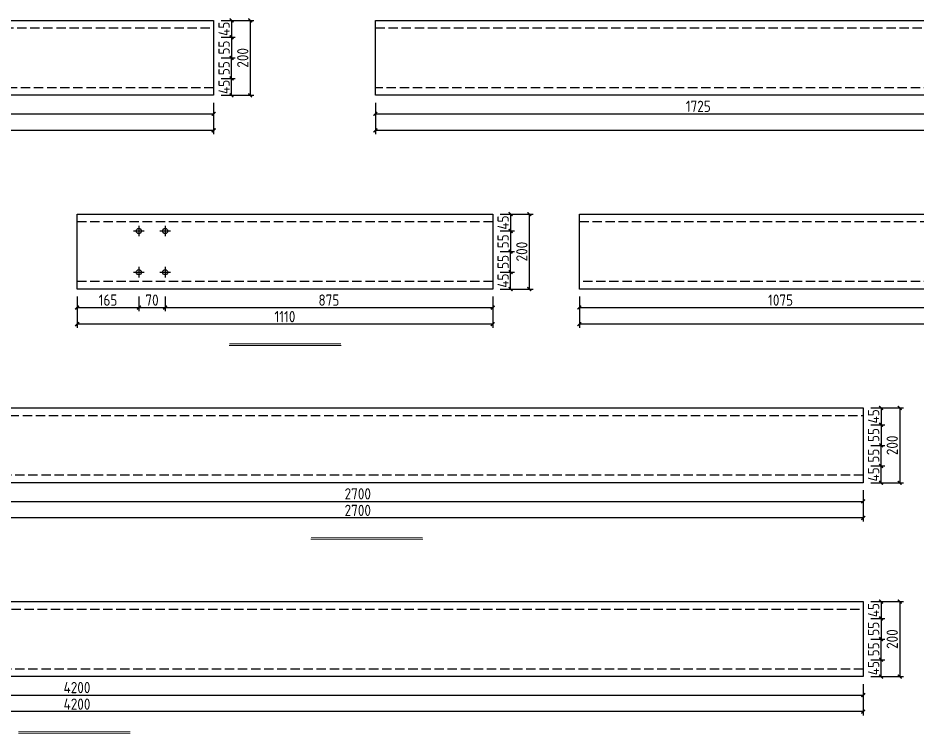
# Model space of a CAD drawing. Extents: x -196983 to 471790, y -783661 to 190401.
# Drawn here: x 32322 to 56335, y -166678 to -147588 of the extents above; entities that cross this region are included whole.
import ezdxf

# ---------------------------------------------------------------- set-up
doc = ezdxf.new("R2010")
doc.units = 0
doc.header["$LTSCALE"] = 1000
doc.header["$MEASUREMENT"] = 0
doc.linetypes.add('DASH', pattern=[0.35, 0.25, -0.1])
doc.layers.add('_TCH_MASK', color=7, linetype='Continuous')
doc.styles.get("Standard").update_dxf_attribs({"font": 'gbenor.shx', "bigfont": 'gbcbig.shx'})
doc.dimstyles.get("Standard").update_dxf_attribs({"dimscale": 100, "dimtxt": 3.5, "dimasz": 1, "dimexe": 2.5, "dimexo": 3, "dimgap": 1.5, "dimtad": 1, "dimdec": 0, "dimzin": 0, "dimdsep": 46, "dimtxsty": 'Standard', "dimblk": 'ARCHTICK', "dimcen": 0.09, "dimadec": 0, "dimazin": 0, "dimtfac": 1, "dimtdec": 0, "dimtix": 1, "dimtmove": 2, "dimatfit": 3, "dimfxl": 1, "dimtolj": 1, "dimtzin": 0, "dimarcsym": 0})

# ---------------------------------------------------------------- blocks, each defined once
blk = doc.blocks.new('_ArchTick')
at = {"color": 0, "linetype": 'ByBlock', "const_width": 0.4}
blk.add_lwpolyline([(-0.5, -0.5), (0.5, 0.5)], dxfattribs=at)
blk = doc.blocks.new('*D385')
at = {"layer": '_TCH_MASK', "color": 0, "lineweight": -2}
for p, q in [((21498, -149853), (21498, -150247)), ((37548, -149853), (37548, -150247)), ((21498, -150147), (37548, -150147))]:
    blk.add_line(p, q, dxfattribs=at)
at = {"layer": 'Defpoints', "color": 0}
for p in [(21498, -149653), (37548, -149653), (37548, -150147)]:
    blk.add_point(p, dxfattribs=at)
at = {"layer": '_TCH_MASK', "color": 0, "lineweight": -2, "xscale": 100, "yscale": 100, "zscale": 100, "rotation": 180}
blk.add_blockref('_ArchTick', (21498, -150147), dxfattribs=at)
at = {"layer": '_TCH_MASK', "color": 0, "lineweight": -2, "xscale": 100, "yscale": 100, "zscale": 100}
blk.add_blockref('_ArchTick', (37548, -150147), dxfattribs=at)
at = {"layer": '_TCH_MASK', "color": 0, "lineweight": 15, "insert": (29523, -149947), "char_height": 300, "attachment_point": 5}
blk.add_mtext('\\A1;1605', dxfattribs=at)
blk = doc.blocks.new('*D386')
at = {"layer": '_TCH_MASK', "color": 0, "lineweight": -2}
for p, q in [((17948, -149853), (17948, -150689)), ((37548, -149853), (37548, -150689)), ((37548, -150589), (17948, -150589))]:
    blk.add_line(p, q, dxfattribs=at)
at = {"layer": 'Defpoints', "color": 0}
for p in [(17948, -149653), (37548, -149653), (17948, -150589)]:
    blk.add_point(p, dxfattribs=at)
at = {"layer": '_TCH_MASK', "color": 0, "lineweight": -2, "xscale": 100, "yscale": 100, "zscale": 100, "rotation": 180}
blk.add_blockref('_ArchTick', (17948, -150589), dxfattribs=at)
at = {"layer": '_TCH_MASK', "color": 0, "lineweight": -2, "xscale": 100, "yscale": 100, "zscale": 100}
blk.add_blockref('_ArchTick', (37548, -150589), dxfattribs=at)
at = {"layer": '_TCH_MASK', "color": 0, "lineweight": 15, "insert": (27748, -150389), "char_height": 300, "attachment_point": 5}
blk.add_mtext('\\A1;1960', dxfattribs=at)
blk = doc.blocks.new('*D378')
at = {"layer": '_TCH_MASK', "color": 0, "lineweight": -2}
for p, q in [((37748, -149203), (38127, -149203)), ((38027, -149653), (38027, -149203)), ((37748, -149653), (38127, -149653))]:
    blk.add_line(p, q, dxfattribs=at)
at = {"layer": 'Defpoints', "color": 0}
for p in [(37548, -149203), (38027, -149203), (37548, -149653)]:
    blk.add_point(p, dxfattribs=at)
at = {"layer": '_TCH_MASK', "color": 0, "lineweight": -2, "xscale": 100, "yscale": 100, "zscale": 100}
for p, rotation in [((38027, -149203), 90), ((38027, -149653), 270)]:
    blk.add_blockref('_ArchTick', p, dxfattribs=dict(at, rotation=rotation))
at = {"layer": '_TCH_MASK', "color": 0, "lineweight": 15, "insert": (37827, -149428), "char_height": 300, "attachment_point": 5, "rotation": 90}
blk.add_mtext('\\A1;45', dxfattribs=at)
blk = doc.blocks.new('*D381')
at = {"layer": '_TCH_MASK', "color": 0, "lineweight": -2}
for p, q in [((37748, -148653), (38127, -148653)), ((38027, -149203), (38027, -148653)), ((37748, -149203), (38127, -149203))]:
    blk.add_line(p, q, dxfattribs=at)
at = {"layer": 'Defpoints', "color": 0}
for p in [(37548, -148653), (38027, -148653), (37548, -149203)]:
    blk.add_point(p, dxfattribs=at)
at = {"layer": '_TCH_MASK', "color": 0, "lineweight": -2, "xscale": 100, "yscale": 100, "zscale": 100}
for p, rotation in [((38027, -148653), 90), ((38027, -149203), 270)]:
    blk.add_blockref('_ArchTick', p, dxfattribs=dict(at, rotation=rotation))
at = {"layer": '_TCH_MASK', "color": 0, "lineweight": 15, "insert": (37827, -148928), "char_height": 300, "attachment_point": 5, "rotation": 90}
blk.add_mtext('\\A1;55', dxfattribs=at)
blk = doc.blocks.new('*D379')
at = {"layer": '_TCH_MASK', "color": 0, "lineweight": -2}
for p, q in [((37748, -147653), (38127, -147653)), ((38027, -147653), (38027, -148103)), ((37748, -148103), (38127, -148103))]:
    blk.add_line(p, q, dxfattribs=at)
at = {"layer": 'Defpoints', "color": 0}
for p in [(37548, -147653), (37548, -148103), (38027, -148103)]:
    blk.add_point(p, dxfattribs=at)
at = {"layer": '_TCH_MASK', "color": 0, "lineweight": -2, "xscale": 100, "yscale": 100, "zscale": 100}
for p, rotation in [((38027, -147653), 90), ((38027, -148103), 270)]:
    blk.add_blockref('_ArchTick', p, dxfattribs=dict(at, rotation=rotation))
at = {"layer": '_TCH_MASK', "color": 0, "lineweight": 15, "insert": (37827, -147878), "char_height": 300, "attachment_point": 5, "rotation": 90}
blk.add_mtext('\\A1;45', dxfattribs=at)
blk = doc.blocks.new('*D380')
at = {"layer": '_TCH_MASK', "color": 0, "lineweight": -2}
for p, q in [((37748, -148103), (38127, -148103)), ((38027, -148103), (38027, -148653)), ((37748, -148653), (38127, -148653))]:
    blk.add_line(p, q, dxfattribs=at)
at = {"layer": 'Defpoints', "color": 0}
for p in [(37548, -148103), (37548, -148653), (38027, -148653)]:
    blk.add_point(p, dxfattribs=at)
at = {"layer": '_TCH_MASK', "color": 0, "lineweight": -2, "xscale": 100, "yscale": 100, "zscale": 100}
for p, rotation in [((38027, -148103), 90), ((38027, -148653), 270)]:
    blk.add_blockref('_ArchTick', p, dxfattribs=dict(at, rotation=rotation))
at = {"layer": '_TCH_MASK', "color": 0, "lineweight": 15, "insert": (37827, -148378), "char_height": 300, "attachment_point": 5, "rotation": 90}
blk.add_mtext('\\A1;55', dxfattribs=at)
blk = doc.blocks.new('*D382')
at = {"layer": '_TCH_MASK', "color": 0, "lineweight": -2}
for p, q in [((37748, -147653), (38625, -147653)), ((38525, -147653), (38525, -149653)), ((37748, -149653), (38625, -149653))]:
    blk.add_line(p, q, dxfattribs=at)
at = {"layer": 'Defpoints', "color": 0}
for p in [(37548, -147653), (37548, -149653), (38525, -149653)]:
    blk.add_point(p, dxfattribs=at)
at = {"layer": '_TCH_MASK', "color": 0, "lineweight": -2, "xscale": 100, "yscale": 100, "zscale": 100}
for p, rotation in [((38525, -147653), 90), ((38525, -149653), 270)]:
    blk.add_blockref('_ArchTick', p, dxfattribs=dict(at, rotation=rotation))
at = {"layer": '_TCH_MASK', "color": 0, "lineweight": 15, "insert": (38325, -148653), "char_height": 300, "attachment_point": 5, "rotation": 90}
blk.add_mtext('\\A1;200', dxfattribs=at)
blk = doc.blocks.new('*D410')
at = {"layer": '_TCH_MASK', "color": 0, "lineweight": -2}
for p, q in [((41868, -149853), (41868, -150247)), ((59118, -149853), (59118, -150247)), ((41868, -150147), (59118, -150147))]:
    blk.add_line(p, q, dxfattribs=at)
at = {"layer": 'Defpoints', "color": 0}
for p in [(41868, -149653), (59118, -149653), (59118, -150147)]:
    blk.add_point(p, dxfattribs=at)
at = {"layer": '_TCH_MASK', "color": 0, "lineweight": -2, "xscale": 100, "yscale": 100, "zscale": 100, "rotation": 180}
blk.add_blockref('_ArchTick', (41868, -150147), dxfattribs=at)
at = {"layer": '_TCH_MASK', "color": 0, "lineweight": -2, "xscale": 100, "yscale": 100, "zscale": 100}
blk.add_blockref('_ArchTick', (59118, -150147), dxfattribs=at)
at = {"layer": '_TCH_MASK', "color": 0, "lineweight": 15, "insert": (50493, -149947), "char_height": 300, "attachment_point": 5}
blk.add_mtext('\\A1;1725', dxfattribs=at)
blk = doc.blocks.new('*D413')
at = {"layer": '_TCH_MASK', "color": 0, "lineweight": -2}
for p, q in [((41868, -149853), (41868, -150689)), ((77068, -149853), (77068, -150689)), ((77068, -150589), (41868, -150589))]:
    blk.add_line(p, q, dxfattribs=at)
at = {"layer": 'Defpoints', "color": 0}
for p in [(41868, -149653), (77068, -149653), (41868, -150589)]:
    blk.add_point(p, dxfattribs=at)
at = {"layer": '_TCH_MASK', "color": 0, "lineweight": -2, "xscale": 100, "yscale": 100, "zscale": 100, "rotation": 180}
blk.add_blockref('_ArchTick', (41868, -150589), dxfattribs=at)
at = {"layer": '_TCH_MASK', "color": 0, "lineweight": -2, "xscale": 100, "yscale": 100, "zscale": 100}
blk.add_blockref('_ArchTick', (77068, -150589), dxfattribs=at)
at = {"layer": '_TCH_MASK', "color": 0, "lineweight": 15, "insert": (59468, -150389), "char_height": 300, "attachment_point": 5}
blk.add_mtext('\\A1;3520', dxfattribs=at)
blk = doc.blocks.new('*D431')
at = {"layer": '_TCH_MASK', "color": 0, "lineweight": -2}
for p, q in [((33902, -155025), (33902, -155420)), ((35552, -155025), (35552, -155420)), ((33902, -155320), (35552, -155320))]:
    blk.add_line(p, q, dxfattribs=at)
at = {"layer": 'Defpoints', "color": 0}
for p in [(33902, -154825), (35552, -154825), (35552, -155320)]:
    blk.add_point(p, dxfattribs=at)
at = {"layer": '_TCH_MASK', "color": 0, "lineweight": -2, "xscale": 100, "yscale": 100, "zscale": 100, "rotation": 180}
blk.add_blockref('_ArchTick', (33902, -155320), dxfattribs=at)
at = {"layer": '_TCH_MASK', "color": 0, "lineweight": -2, "xscale": 100, "yscale": 100, "zscale": 100}
blk.add_blockref('_ArchTick', (35552, -155320), dxfattribs=at)
at = {"layer": '_TCH_MASK', "color": 0, "lineweight": 15, "insert": (34727, -155120), "char_height": 300, "attachment_point": 5}
blk.add_mtext('\\A1;165', dxfattribs=at)
blk = doc.blocks.new('*D432')
at = {"layer": '_TCH_MASK', "color": 0, "lineweight": -2}
for p, q in [((36252, -155025), (36252, -155420)), ((45002, -155025), (45002, -155420)), ((36252, -155320), (45002, -155320))]:
    blk.add_line(p, q, dxfattribs=at)
at = {"layer": 'Defpoints', "color": 0}
for p in [(36252, -154825), (45002, -154825), (45002, -155320)]:
    blk.add_point(p, dxfattribs=at)
at = {"layer": '_TCH_MASK', "color": 0, "lineweight": -2, "xscale": 100, "yscale": 100, "zscale": 100, "rotation": 180}
blk.add_blockref('_ArchTick', (36252, -155320), dxfattribs=at)
at = {"layer": '_TCH_MASK', "color": 0, "lineweight": -2, "xscale": 100, "yscale": 100, "zscale": 100}
blk.add_blockref('_ArchTick', (45002, -155320), dxfattribs=at)
at = {"layer": '_TCH_MASK', "color": 0, "lineweight": 15, "insert": (40627, -155120), "char_height": 300, "attachment_point": 5}
blk.add_mtext('\\A1;875', dxfattribs=at)
blk = doc.blocks.new('*D433')
at = {"layer": '_TCH_MASK', "color": 0, "lineweight": -2}
for p, q in [((33902, -155025), (33902, -155862)), ((45002, -155025), (45002, -155862)), ((45002, -155762), (33902, -155762))]:
    blk.add_line(p, q, dxfattribs=at)
at = {"layer": 'Defpoints', "color": 0}
for p in [(33902, -154825), (45002, -154825), (33902, -155762)]:
    blk.add_point(p, dxfattribs=at)
at = {"layer": '_TCH_MASK', "color": 0, "lineweight": -2, "xscale": 100, "yscale": 100, "zscale": 100, "rotation": 180}
blk.add_blockref('_ArchTick', (33902, -155762), dxfattribs=at)
at = {"layer": '_TCH_MASK', "color": 0, "lineweight": -2, "xscale": 100, "yscale": 100, "zscale": 100}
blk.add_blockref('_ArchTick', (45002, -155762), dxfattribs=at)
at = {"layer": '_TCH_MASK', "color": 0, "lineweight": 15, "insert": (39452, -155562), "char_height": 300, "attachment_point": 5}
blk.add_mtext('\\A1;1110', dxfattribs=at)
blk = doc.blocks.new('*D427')
at = {"layer": '_TCH_MASK', "color": 0, "lineweight": -2}
for p, q in [((45202, -154375), (45580, -154375)), ((45480, -154825), (45480, -154375)), ((45202, -154825), (45580, -154825))]:
    blk.add_line(p, q, dxfattribs=at)
at = {"layer": 'Defpoints', "color": 0}
for p in [(45002, -154375), (45480, -154375), (45002, -154825)]:
    blk.add_point(p, dxfattribs=at)
at = {"layer": '_TCH_MASK', "color": 0, "lineweight": -2, "xscale": 100, "yscale": 100, "zscale": 100}
for p, rotation in [((45480, -154375), 90), ((45480, -154825), 270)]:
    blk.add_blockref('_ArchTick', p, dxfattribs=dict(at, rotation=rotation))
at = {"layer": '_TCH_MASK', "color": 0, "lineweight": 15, "insert": (45280, -154600), "char_height": 300, "attachment_point": 5, "rotation": 90}
blk.add_mtext('\\A1;45', dxfattribs=at)
blk = doc.blocks.new('*D434')
at = {"layer": '_TCH_MASK', "color": 0, "lineweight": -2}
for p, q in [((45202, -153825), (45580, -153825)), ((45480, -154375), (45480, -153825)), ((45202, -154375), (45580, -154375))]:
    blk.add_line(p, q, dxfattribs=at)
at = {"layer": 'Defpoints', "color": 0}
for p in [(45002, -153825), (45480, -153825), (45002, -154375)]:
    blk.add_point(p, dxfattribs=at)
at = {"layer": '_TCH_MASK', "color": 0, "lineweight": -2, "xscale": 100, "yscale": 100, "zscale": 100}
for p, rotation in [((45480, -153825), 90), ((45480, -154375), 270)]:
    blk.add_blockref('_ArchTick', p, dxfattribs=dict(at, rotation=rotation))
at = {"layer": '_TCH_MASK', "color": 0, "lineweight": 15, "insert": (45280, -154100), "char_height": 300, "attachment_point": 5, "rotation": 90}
blk.add_mtext('\\A1;55', dxfattribs=at)
blk = doc.blocks.new('*D428')
at = {"layer": '_TCH_MASK', "color": 0, "lineweight": -2}
for p, q in [((45202, -152825), (45580, -152825)), ((45480, -152825), (45480, -153275)), ((45202, -153275), (45580, -153275))]:
    blk.add_line(p, q, dxfattribs=at)
at = {"layer": 'Defpoints', "color": 0}
for p in [(45002, -152825), (45002, -153275), (45480, -153275)]:
    blk.add_point(p, dxfattribs=at)
at = {"layer": '_TCH_MASK', "color": 0, "lineweight": -2, "xscale": 100, "yscale": 100, "zscale": 100}
for p, rotation in [((45480, -152825), 90), ((45480, -153275), 270)]:
    blk.add_blockref('_ArchTick', p, dxfattribs=dict(at, rotation=rotation))
at = {"layer": '_TCH_MASK', "color": 0, "lineweight": 15, "insert": (45280, -153050), "char_height": 300, "attachment_point": 5, "rotation": 90}
blk.add_mtext('\\A1;45', dxfattribs=at)
blk = doc.blocks.new('*D429')
at = {"layer": '_TCH_MASK', "color": 0, "lineweight": -2}
for p, q in [((45202, -153275), (45580, -153275)), ((45480, -153275), (45480, -153825)), ((45202, -153825), (45580, -153825))]:
    blk.add_line(p, q, dxfattribs=at)
at = {"layer": 'Defpoints', "color": 0}
for p in [(45002, -153275), (45002, -153825), (45480, -153825)]:
    blk.add_point(p, dxfattribs=at)
at = {"layer": '_TCH_MASK', "color": 0, "lineweight": -2, "xscale": 100, "yscale": 100, "zscale": 100}
for p, rotation in [((45480, -153275), 90), ((45480, -153825), 270)]:
    blk.add_blockref('_ArchTick', p, dxfattribs=dict(at, rotation=rotation))
at = {"layer": '_TCH_MASK', "color": 0, "lineweight": 15, "insert": (45280, -153550), "char_height": 300, "attachment_point": 5, "rotation": 90}
blk.add_mtext('\\A1;55', dxfattribs=at)
blk = doc.blocks.new('*D435')
at = {"layer": '_TCH_MASK', "color": 0, "lineweight": -2}
for p, q in [((45202, -152825), (46079, -152825)), ((45979, -152825), (45979, -154825)), ((45202, -154825), (46079, -154825))]:
    blk.add_line(p, q, dxfattribs=at)
at = {"layer": 'Defpoints', "color": 0}
for p in [(45002, -152825), (45002, -154825), (45979, -154825)]:
    blk.add_point(p, dxfattribs=at)
at = {"layer": '_TCH_MASK', "color": 0, "lineweight": -2, "xscale": 100, "yscale": 100, "zscale": 100}
for p, rotation in [((45979, -152825), 90), ((45979, -154825), 270)]:
    blk.add_blockref('_ArchTick', p, dxfattribs=dict(at, rotation=rotation))
at = {"layer": '_TCH_MASK', "color": 0, "lineweight": 15, "insert": (45779, -153825), "char_height": 300, "attachment_point": 5, "rotation": 90}
blk.add_mtext('\\A1;200', dxfattribs=at)
blk = doc.blocks.new('*D430')
at = {"layer": '_TCH_MASK', "color": 0, "lineweight": -2}
for p, q in [((35552, -155025), (35552, -155420)), ((36252, -155025), (36252, -155420)), ((35552, -155320), (36252, -155320))]:
    blk.add_line(p, q, dxfattribs=at)
at = {"layer": 'Defpoints', "color": 0}
for p in [(35552, -154825), (36252, -154825), (36252, -155320)]:
    blk.add_point(p, dxfattribs=at)
at = {"layer": '_TCH_MASK', "color": 0, "lineweight": -2, "xscale": 100, "yscale": 100, "zscale": 100, "rotation": 180}
blk.add_blockref('_ArchTick', (35552, -155320), dxfattribs=at)
at = {"layer": '_TCH_MASK', "color": 0, "lineweight": -2, "xscale": 100, "yscale": 100, "zscale": 100}
blk.add_blockref('_ArchTick', (36252, -155320), dxfattribs=at)
at = {"layer": '_TCH_MASK', "color": 0, "lineweight": 15, "insert": (35902, -155120), "char_height": 300, "attachment_point": 5}
blk.add_mtext('\\A1;70', dxfattribs=at)
blk = doc.blocks.new('*D449')
at = {"layer": '_TCH_MASK', "color": 0, "lineweight": -2}
for p, q in [((47316, -155025), (47316, -155420)), ((58066, -155025), (58066, -155420)), ((47316, -155320), (58066, -155320))]:
    blk.add_line(p, q, dxfattribs=at)
at = {"layer": 'Defpoints', "color": 0}
for p in [(47316, -154825), (58066, -154825), (58066, -155320)]:
    blk.add_point(p, dxfattribs=at)
at = {"layer": '_TCH_MASK', "color": 0, "lineweight": -2, "xscale": 100, "yscale": 100, "zscale": 100, "rotation": 180}
blk.add_blockref('_ArchTick', (47316, -155320), dxfattribs=at)
at = {"layer": '_TCH_MASK', "color": 0, "lineweight": -2, "xscale": 100, "yscale": 100, "zscale": 100}
blk.add_blockref('_ArchTick', (58066, -155320), dxfattribs=at)
at = {"layer": '_TCH_MASK', "color": 0, "lineweight": 15, "insert": (52691, -155120), "char_height": 300, "attachment_point": 5}
blk.add_mtext('\\A1;1075', dxfattribs=at)
blk = doc.blocks.new('*D451')
at = {"layer": '_TCH_MASK', "color": 0, "lineweight": -2}
for p, q in [((47316, -155025), (47316, -155862)), ((69016, -155025), (69016, -155862)), ((69016, -155762), (47316, -155762))]:
    blk.add_line(p, q, dxfattribs=at)
at = {"layer": 'Defpoints', "color": 0}
for p in [(47316, -154825), (69016, -154825), (47316, -155762)]:
    blk.add_point(p, dxfattribs=at)
at = {"layer": '_TCH_MASK', "color": 0, "lineweight": -2, "xscale": 100, "yscale": 100, "zscale": 100, "rotation": 180}
blk.add_blockref('_ArchTick', (47316, -155762), dxfattribs=at)
at = {"layer": '_TCH_MASK', "color": 0, "lineweight": -2, "xscale": 100, "yscale": 100, "zscale": 100}
blk.add_blockref('_ArchTick', (69016, -155762), dxfattribs=at)
at = {"layer": '_TCH_MASK', "color": 0, "lineweight": 15, "insert": (58166, -155562), "char_height": 300, "attachment_point": 5}
blk.add_mtext('\\A1;2170', dxfattribs=at)
blk = doc.blocks.new('*D482')
at = {"layer": '_TCH_MASK', "color": 0, "lineweight": -2}
for p, q in [((27898, -160198), (27898, -160593)), ((54898, -160198), (54898, -160593)), ((27898, -160493), (54898, -160493))]:
    blk.add_line(p, q, dxfattribs=at)
at = {"layer": 'Defpoints', "color": 0}
for p in [(27898, -159998), (54898, -159998), (54898, -160493)]:
    blk.add_point(p, dxfattribs=at)
at = {"layer": '_TCH_MASK', "color": 0, "lineweight": -2, "xscale": 100, "yscale": 100, "zscale": 100, "rotation": 180}
blk.add_blockref('_ArchTick', (27898, -160493), dxfattribs=at)
at = {"layer": '_TCH_MASK', "color": 0, "lineweight": -2, "xscale": 100, "yscale": 100, "zscale": 100}
blk.add_blockref('_ArchTick', (54898, -160493), dxfattribs=at)
at = {"layer": '_TCH_MASK', "color": 0, "lineweight": 15, "insert": (41398, -160293), "char_height": 300, "attachment_point": 5}
blk.add_mtext('\\A1;2700', dxfattribs=at)
blk = doc.blocks.new('*D483')
at = {"layer": '_TCH_MASK', "color": 0, "lineweight": -2}
for p, q in [((27898, -160198), (27898, -161034)), ((54898, -160198), (54898, -161034)), ((54898, -160934), (27898, -160934))]:
    blk.add_line(p, q, dxfattribs=at)
at = {"layer": 'Defpoints', "color": 0}
for p in [(27898, -159998), (54898, -159998), (27898, -160934)]:
    blk.add_point(p, dxfattribs=at)
at = {"layer": '_TCH_MASK', "color": 0, "lineweight": -2, "xscale": 100, "yscale": 100, "zscale": 100, "rotation": 180}
blk.add_blockref('_ArchTick', (27898, -160934), dxfattribs=at)
at = {"layer": '_TCH_MASK', "color": 0, "lineweight": -2, "xscale": 100, "yscale": 100, "zscale": 100}
blk.add_blockref('_ArchTick', (54898, -160934), dxfattribs=at)
at = {"layer": '_TCH_MASK', "color": 0, "lineweight": 15, "insert": (41398, -160734), "char_height": 300, "attachment_point": 5}
blk.add_mtext('\\A1;2700', dxfattribs=at)
blk = doc.blocks.new('*D479')
at = {"layer": '_TCH_MASK', "color": 0, "lineweight": -2}
for p, q in [((55098, -159548), (55476, -159548)), ((55376, -159998), (55376, -159548)), ((55098, -159998), (55476, -159998))]:
    blk.add_line(p, q, dxfattribs=at)
at = {"layer": 'Defpoints', "color": 0}
for p in [(54898, -159548), (55376, -159548), (54898, -159998)]:
    blk.add_point(p, dxfattribs=at)
at = {"layer": '_TCH_MASK', "color": 0, "lineweight": -2, "xscale": 100, "yscale": 100, "zscale": 100}
for p, rotation in [((55376, -159548), 90), ((55376, -159998), 270)]:
    blk.add_blockref('_ArchTick', p, dxfattribs=dict(at, rotation=rotation))
at = {"layer": '_TCH_MASK', "color": 0, "lineweight": 15, "insert": (55176, -159773), "char_height": 300, "attachment_point": 5, "rotation": 90}
blk.add_mtext('\\A1;45', dxfattribs=at)
blk = doc.blocks.new('*D484')
at = {"layer": '_TCH_MASK', "color": 0, "lineweight": -2}
for p, q in [((55098, -158998), (55476, -158998)), ((55376, -159548), (55376, -158998)), ((55098, -159548), (55476, -159548))]:
    blk.add_line(p, q, dxfattribs=at)
at = {"layer": 'Defpoints', "color": 0}
for p in [(54898, -158998), (55376, -158998), (54898, -159548)]:
    blk.add_point(p, dxfattribs=at)
at = {"layer": '_TCH_MASK', "color": 0, "lineweight": -2, "xscale": 100, "yscale": 100, "zscale": 100}
for p, rotation in [((55376, -158998), 90), ((55376, -159548), 270)]:
    blk.add_blockref('_ArchTick', p, dxfattribs=dict(at, rotation=rotation))
at = {"layer": '_TCH_MASK', "color": 0, "lineweight": 15, "insert": (55176, -159273), "char_height": 300, "attachment_point": 5, "rotation": 90}
blk.add_mtext('\\A1;55', dxfattribs=at)
blk = doc.blocks.new('*D480')
at = {"layer": '_TCH_MASK', "color": 0, "lineweight": -2}
for p, q in [((55098, -157998), (55476, -157998)), ((55376, -157998), (55376, -158448)), ((55098, -158448), (55476, -158448))]:
    blk.add_line(p, q, dxfattribs=at)
at = {"layer": 'Defpoints', "color": 0}
for p in [(54898, -157998), (54898, -158448), (55376, -158448)]:
    blk.add_point(p, dxfattribs=at)
at = {"layer": '_TCH_MASK', "color": 0, "lineweight": -2, "xscale": 100, "yscale": 100, "zscale": 100}
for p, rotation in [((55376, -157998), 90), ((55376, -158448), 270)]:
    blk.add_blockref('_ArchTick', p, dxfattribs=dict(at, rotation=rotation))
at = {"layer": '_TCH_MASK', "color": 0, "lineweight": 15, "insert": (55176, -158223), "char_height": 300, "attachment_point": 5, "rotation": 90}
blk.add_mtext('\\A1;45', dxfattribs=at)
blk = doc.blocks.new('*D481')
at = {"layer": '_TCH_MASK', "color": 0, "lineweight": -2}
for p, q in [((55098, -158448), (55476, -158448)), ((55376, -158448), (55376, -158998)), ((55098, -158998), (55476, -158998))]:
    blk.add_line(p, q, dxfattribs=at)
at = {"layer": 'Defpoints', "color": 0}
for p in [(54898, -158448), (54898, -158998), (55376, -158998)]:
    blk.add_point(p, dxfattribs=at)
at = {"layer": '_TCH_MASK', "color": 0, "lineweight": -2, "xscale": 100, "yscale": 100, "zscale": 100}
for p, rotation in [((55376, -158448), 90), ((55376, -158998), 270)]:
    blk.add_blockref('_ArchTick', p, dxfattribs=dict(at, rotation=rotation))
at = {"layer": '_TCH_MASK', "color": 0, "lineweight": 15, "insert": (55176, -158723), "char_height": 300, "attachment_point": 5, "rotation": 90}
blk.add_mtext('\\A1;55', dxfattribs=at)
blk = doc.blocks.new('*D485')
at = {"layer": '_TCH_MASK', "color": 0, "lineweight": -2}
for p, q in [((55098, -157998), (55974, -157998)), ((55874, -157998), (55874, -159998)), ((55098, -159998), (55974, -159998))]:
    blk.add_line(p, q, dxfattribs=at)
at = {"layer": 'Defpoints', "color": 0}
for p in [(54898, -157998), (54898, -159998), (55874, -159998)]:
    blk.add_point(p, dxfattribs=at)
at = {"layer": '_TCH_MASK', "color": 0, "lineweight": -2, "xscale": 100, "yscale": 100, "zscale": 100}
for p, rotation in [((55874, -157998), 90), ((55874, -159998), 270)]:
    blk.add_blockref('_ArchTick', p, dxfattribs=dict(at, rotation=rotation))
at = {"layer": '_TCH_MASK', "color": 0, "lineweight": 15, "insert": (55674, -158998), "char_height": 300, "attachment_point": 5, "rotation": 90}
blk.add_mtext('\\A1;200', dxfattribs=at)
blk = doc.blocks.new('*D489')
at = {"layer": '_TCH_MASK', "color": 0, "lineweight": -2}
for p, q in [((12898, -165370), (12898, -165765)), ((54898, -165370), (54898, -165765)), ((12898, -165665), (54898, -165665))]:
    blk.add_line(p, q, dxfattribs=at)
at = {"layer": 'Defpoints', "color": 0}
for p in [(12898, -165170), (54898, -165170), (54898, -165665)]:
    blk.add_point(p, dxfattribs=at)
at = {"layer": '_TCH_MASK', "color": 0, "lineweight": -2, "xscale": 100, "yscale": 100, "zscale": 100, "rotation": 180}
blk.add_blockref('_ArchTick', (12898, -165665), dxfattribs=at)
at = {"layer": '_TCH_MASK', "color": 0, "lineweight": -2, "xscale": 100, "yscale": 100, "zscale": 100}
blk.add_blockref('_ArchTick', (54898, -165665), dxfattribs=at)
at = {"layer": '_TCH_MASK', "color": 0, "lineweight": 15, "insert": (33898, -165465), "char_height": 300, "attachment_point": 5}
blk.add_mtext('\\A1;4200', dxfattribs=at)
blk = doc.blocks.new('*D490')
at = {"layer": '_TCH_MASK', "color": 0, "lineweight": -2}
for p, q in [((12898, -165370), (12898, -166207)), ((54898, -165370), (54898, -166207)), ((54898, -166107), (12898, -166107))]:
    blk.add_line(p, q, dxfattribs=at)
at = {"layer": 'Defpoints', "color": 0}
for p in [(12898, -165170), (54898, -165170), (12898, -166107)]:
    blk.add_point(p, dxfattribs=at)
at = {"layer": '_TCH_MASK', "color": 0, "lineweight": -2, "xscale": 100, "yscale": 100, "zscale": 100, "rotation": 180}
blk.add_blockref('_ArchTick', (12898, -166107), dxfattribs=at)
at = {"layer": '_TCH_MASK', "color": 0, "lineweight": -2, "xscale": 100, "yscale": 100, "zscale": 100}
blk.add_blockref('_ArchTick', (54898, -166107), dxfattribs=at)
at = {"layer": '_TCH_MASK', "color": 0, "lineweight": 15, "insert": (33898, -165907), "char_height": 300, "attachment_point": 5}
blk.add_mtext('\\A1;4200', dxfattribs=at)
blk = doc.blocks.new('*D486')
at = {"layer": '_TCH_MASK', "color": 0, "lineweight": -2}
for p, q in [((55098, -164720), (55476, -164720)), ((55376, -165170), (55376, -164720)), ((55098, -165170), (55476, -165170))]:
    blk.add_line(p, q, dxfattribs=at)
at = {"layer": 'Defpoints', "color": 0}
for p in [(54898, -164720), (55376, -164720), (54898, -165170)]:
    blk.add_point(p, dxfattribs=at)
at = {"layer": '_TCH_MASK', "color": 0, "lineweight": -2, "xscale": 100, "yscale": 100, "zscale": 100}
for p, rotation in [((55376, -164720), 90), ((55376, -165170), 270)]:
    blk.add_blockref('_ArchTick', p, dxfattribs=dict(at, rotation=rotation))
at = {"layer": '_TCH_MASK', "color": 0, "lineweight": 15, "insert": (55176, -164945), "char_height": 300, "attachment_point": 5, "rotation": 90}
blk.add_mtext('\\A1;45', dxfattribs=at)
blk = doc.blocks.new('*D491')
at = {"layer": '_TCH_MASK', "color": 0, "lineweight": -2}
for p, q in [((55098, -164170), (55476, -164170)), ((55376, -164720), (55376, -164170)), ((55098, -164720), (55476, -164720))]:
    blk.add_line(p, q, dxfattribs=at)
at = {"layer": 'Defpoints', "color": 0}
for p in [(54898, -164170), (55376, -164170), (54898, -164720)]:
    blk.add_point(p, dxfattribs=at)
at = {"layer": '_TCH_MASK', "color": 0, "lineweight": -2, "xscale": 100, "yscale": 100, "zscale": 100}
for p, rotation in [((55376, -164170), 90), ((55376, -164720), 270)]:
    blk.add_blockref('_ArchTick', p, dxfattribs=dict(at, rotation=rotation))
at = {"layer": '_TCH_MASK', "color": 0, "lineweight": 15, "insert": (55176, -164445), "char_height": 300, "attachment_point": 5, "rotation": 90}
blk.add_mtext('\\A1;55', dxfattribs=at)
blk = doc.blocks.new('*D487')
at = {"layer": '_TCH_MASK', "color": 0, "lineweight": -2}
for p, q in [((55098, -163170), (55476, -163170)), ((55376, -163170), (55376, -163620)), ((55098, -163620), (55476, -163620))]:
    blk.add_line(p, q, dxfattribs=at)
at = {"layer": 'Defpoints', "color": 0}
for p in [(54898, -163170), (54898, -163620), (55376, -163620)]:
    blk.add_point(p, dxfattribs=at)
at = {"layer": '_TCH_MASK', "color": 0, "lineweight": -2, "xscale": 100, "yscale": 100, "zscale": 100}
for p, rotation in [((55376, -163170), 90), ((55376, -163620), 270)]:
    blk.add_blockref('_ArchTick', p, dxfattribs=dict(at, rotation=rotation))
at = {"layer": '_TCH_MASK', "color": 0, "lineweight": 15, "insert": (55176, -163395), "char_height": 300, "attachment_point": 5, "rotation": 90}
blk.add_mtext('\\A1;45', dxfattribs=at)
blk = doc.blocks.new('*D488')
at = {"layer": '_TCH_MASK', "color": 0, "lineweight": -2}
for p, q in [((55098, -163620), (55476, -163620)), ((55376, -163620), (55376, -164170)), ((55098, -164170), (55476, -164170))]:
    blk.add_line(p, q, dxfattribs=at)
at = {"layer": 'Defpoints', "color": 0}
for p in [(54898, -163620), (54898, -164170), (55376, -164170)]:
    blk.add_point(p, dxfattribs=at)
at = {"layer": '_TCH_MASK', "color": 0, "lineweight": -2, "xscale": 100, "yscale": 100, "zscale": 100}
for p, rotation in [((55376, -163620), 90), ((55376, -164170), 270)]:
    blk.add_blockref('_ArchTick', p, dxfattribs=dict(at, rotation=rotation))
at = {"layer": '_TCH_MASK', "color": 0, "lineweight": 15, "insert": (55176, -163895), "char_height": 300, "attachment_point": 5, "rotation": 90}
blk.add_mtext('\\A1;55', dxfattribs=at)
blk = doc.blocks.new('*D492')
at = {"layer": '_TCH_MASK', "color": 0, "lineweight": -2}
for p, q in [((55098, -163170), (55974, -163170)), ((55874, -163170), (55874, -165170)), ((55098, -165170), (55974, -165170))]:
    blk.add_line(p, q, dxfattribs=at)
at = {"layer": 'Defpoints', "color": 0}
for p in [(54898, -163170), (54898, -165170), (55874, -165170)]:
    blk.add_point(p, dxfattribs=at)
at = {"layer": '_TCH_MASK', "color": 0, "lineweight": -2, "xscale": 100, "yscale": 100, "zscale": 100}
for p, rotation in [((55874, -163170), 90), ((55874, -165170), 270)]:
    blk.add_blockref('_ArchTick', p, dxfattribs=dict(at, rotation=rotation))
at = {"layer": '_TCH_MASK', "color": 0, "lineweight": 15, "insert": (55674, -164170), "char_height": 300, "attachment_point": 5, "rotation": 90}
blk.add_mtext('\\A1;200', dxfattribs=at)

msp = doc.modelspace()

# ---------------------------------------------------------------- linework, layer by layer
at = {"color": 0}
for p, q in [((17948.4, -147652.6), (37548.4, -147652.6)), ((37548.4, -147652.6), (37548.4, -149652.6)), ((41867.8, -147652.6), (77067.8, -147652.6)), ((41867.8, -149652.6), (41867.8, -147652.6)), ((37548.4, -149652.6), (17948.4, -149652.6)), ((77067.8, -149652.6), (41867.8, -149652.6)), ((33901.8, -152825.2), (45001.8, -152825.2)), ((33901.8, -154825.2), (33901.8, -152825.2)), ((45001.8, -152825.2), (45001.8, -154825.2)), ((45001.8, -152825.2), (45001.8, -154825.2)), ((47316, -152825.2), (69016, -152825.2)), ((47316, -154825.2), (47316, -152825.2)), ((45001.8, -154825.2), (33901.8, -154825.2)), ((69016, -154825.2), (47316, -154825.2)), ((27897.7, -157997.8), (54897.7, -157997.8)), ((54897.7, -157997.8), (54897.7, -159997.8)), ((54897.7, -157997.8), (54897.7, -159997.8)), ((54897.7, -159997.8), (27897.7, -159997.8)), ((12897.7, -163170.4), (54897.7, -163170.4)), ((54897.7, -163170.4), (54897.7, -165170.4)), ((54897.7, -163170.4), (54897.7, -165170.4)), ((54897.7, -165170.4), (12897.7, -165170.4))]:
    msp.add_line(p, q, dxfattribs=at)
at = {"color": 0, "linetype": 'DASH'}
for p, q in [((17948.4, -147852.6), (37548.4, -147852.6)), ((41867.8, -147852.6), (77067.8, -147852.6)), ((37548.4, -149452.6), (17948.4, -149452.6)), ((77067.8, -149452.6), (41867.8, -149452.6)), ((33901.8, -153025.2), (45001.8, -153025.2)), ((47316, -153025.2), (69016, -153025.2)), ((45001.8, -154625.2), (33901.8, -154625.2)), ((69016, -154625.2), (47316, -154625.2)), ((27897.7, -158197.8), (54897.7, -158197.8)), ((54897.7, -159797.8), (27897.7, -159797.8)), ((12897.7, -163370.4), (54897.7, -163370.4)), ((54897.7, -164970.4), (12897.7, -164970.4))]:
    msp.add_line(p, q, dxfattribs=at)
at = {"color": 1}
for p, q in [((35551.8, -153135.2), (35551.8, -153415.2)), ((36251.8, -153135.2), (36251.8, -153415.2)), ((35411.8, -153275.2), (35691.8, -153275.2)), ((36111.8, -153275.2), (36391.8, -153275.2)), ((35411.8, -154375.2), (35691.8, -154375.2)), ((35551.8, -154235.2), (35551.8, -154515.2)), ((36111.8, -154375.2), (36391.8, -154375.2)), ((36251.8, -154235.2), (36251.8, -154515.2))]:
    msp.add_line(p, q, dxfattribs=at)
for centre in [(35551.8, -153275.2), (36251.8, -153275.2), (35551.8, -154375.2), (36251.8, -154375.2)]:
    msp.add_circle(centre, 70, dxfattribs=at)
at = {"layer": '_TCH_MASK', "lineweight": 15}
for p, q in [((40953.2, -156332.6), (37965.9, -156332.6)), ((43134.5, -161505.2), (40147.3, -161505.2)), ((35322, -166677.8), (32334.8, -166677.8))]:
    msp.add_line(p, q, dxfattribs=at)
at = {"layer": '_TCH_MASK', "lineweight": 15, "const_width": 20}
for points in [[(37965.9, -156287.3), (40953.2, -156287.3)], [(40147.3, -161459.9), (43134.5, -161459.9)], [(32334.8, -166632.4), (35322, -166632.4)]]:
    msp.add_lwpolyline(points, dxfattribs=at)

# ---------------------------------------------------------------- dimensions: what is measured, and where the dimension line sits
at = {"layer": '_TCH_MASK', "lineweight": 15}
for base, p1, p2, angle, picture, middle in [((38027, -148102.6), (37548.4, -147652.6), (37548.4, -148102.6), 270, '*D379', (37827, -147877.6)), ((38525.1, -149652.6), (37548.4, -147652.6), (37548.4, -149652.6), 90, '*D382', (38325.1, -148652.6)), ((38027, -148652.6), (37548.4, -148102.6), (37548.4, -148652.6), 270, '*D380', (37827, -148377.6)), ((38027, -148652.6), (37548.4, -149202.6), (37548.4, -148652.6), 90, '*D381', (37827, -148927.6)), ((38027, -149202.6), (37548.4, -149652.6), (37548.4, -149202.6), 90, '*D378', (37827, -149427.6)), ((45480.5, -153275.2), (45001.8, -152825.2), (45001.8, -153275.2), 270, '*D428', (45280.5, -153050.2)), ((45978.6, -154825.2), (45001.8, -152825.2), (45001.8, -154825.2), 90, '*D435', (45778.6, -153825.2)), ((45480.5, -153825.2), (45001.8, -153275.2), (45001.8, -153825.2), 270, '*D429', (45280.5, -153550.2)), ((45480.5, -153825.2), (45001.8, -154375.2), (45001.8, -153825.2), 90, '*D434', (45280.5, -154100.2)), ((45480.5, -154375.2), (45001.8, -154825.2), (45001.8, -154375.2), 90, '*D427', (45280.5, -154600.2)), ((55376.4, -158447.8), (54897.7, -157997.8), (54897.7, -158447.8), 270, '*D480', (55176.4, -158222.8)), ((55874.5, -159997.8), (54897.7, -157997.8), (54897.7, -159997.8), 90, '*D485', (55674.5, -158997.8)), ((55376.4, -158997.8), (54897.7, -158447.8), (54897.7, -158997.8), 270, '*D481', (55176.4, -158722.8)), ((55376.4, -158997.8), (54897.7, -159547.8), (54897.7, -158997.8), 90, '*D484', (55176.4, -159272.8)), ((55376.4, -159547.8), (54897.7, -159997.8), (54897.7, -159547.8), 90, '*D479', (55176.4, -159772.8)), ((55376.4, -163620.4), (54897.7, -163170.4), (54897.7, -163620.4), 270, '*D487', (55176.4, -163395.4)), ((55874.5, -165170.4), (54897.7, -163170.4), (54897.7, -165170.4), 90, '*D492', (55674.5, -164170.4)), ((55376.4, -164170.4), (54897.7, -163620.4), (54897.7, -164170.4), 270, '*D488', (55176.4, -163895.4)), ((55376.4, -164170.4), (54897.7, -164720.4), (54897.7, -164170.4), 90, '*D491', (55176.4, -164445.4)), ((55376.4, -164720.4), (54897.7, -165170.4), (54897.7, -164720.4), 90, '*D486', (55176.4, -164945.4))]:
    dim = msp.add_linear_dim(base=base, p1=p1, p2=p2, angle=angle, dimstyle='Standard', override={"dimtxt": 3, "dimexe": 1, "dimexo": 2, "dimgap": 0.5, "dimlfac": 0.1}, dxfattribs=at)
    dim.commit()
    dim.dimension.update_dxf_attribs({"geometry": picture, "text_midpoint": middle})
for base, p1, p2, picture, middle in [((17948.4, -150589.2), (37548.4, -149652.6), (17948.4, -149652.6), '*D386', (27748.4, -150389.2)), ((37548.4, -150147.4), (21498.4, -149652.6), (37548.4, -149652.6), '*D385', (29523.4, -149947.4)), ((59117.8, -150147.4), (41867.8, -149652.6), (59117.8, -149652.6), '*D410', (50492.8, -149947.4)), ((41867.8, -150589.2), (77067.8, -149652.6), (41867.8, -149652.6), '*D413', (59467.8, -150389.2)), ((35551.8, -155320), (33901.8, -154825.2), (35551.8, -154825.2), '*D431', (34726.8, -155120)), ((33901.8, -155761.8), (45001.8, -154825.2), (33901.8, -154825.2), '*D433', (39451.8, -155561.8)), ((36251.8, -155320), (35551.8, -154825.2), (36251.8, -154825.2), '*D430', (35901.8, -155120)), ((45001.8, -155320), (36251.8, -154825.2), (45001.8, -154825.2), '*D432', (40626.8, -155120)), ((58066, -155320), (47316, -154825.2), (58066, -154825.2), '*D449', (52691, -155120)), ((47316, -155761.8), (69016, -154825.2), (47316, -154825.2), '*D451', (58166, -155561.8)), ((54897.7, -160492.6), (27897.7, -159997.8), (54897.7, -159997.8), '*D482', (41397.7, -160292.6)), ((27897.7, -160934.4), (54897.7, -159997.8), (27897.7, -159997.8), '*D483', (41397.7, -160734.4)), ((54897.7, -165665.1), (12897.7, -165170.4), (54897.7, -165170.4), '*D489', (33897.7, -165465.1)), ((12897.7, -166107), (54897.7, -165170.4), (12897.7, -165170.4), '*D490', (33897.7, -165907))]:
    dim = msp.add_linear_dim(base=base, p1=p1, p2=p2, dimstyle='Standard', override={"dimtxt": 3, "dimexe": 1, "dimexo": 2, "dimgap": 0.5, "dimlfac": 0.1}, dxfattribs=at)
    dim.commit()
    dim.dimension.update_dxf_attribs({"geometry": picture, "text_midpoint": middle})

doc.saveas('drawing.dxf')
